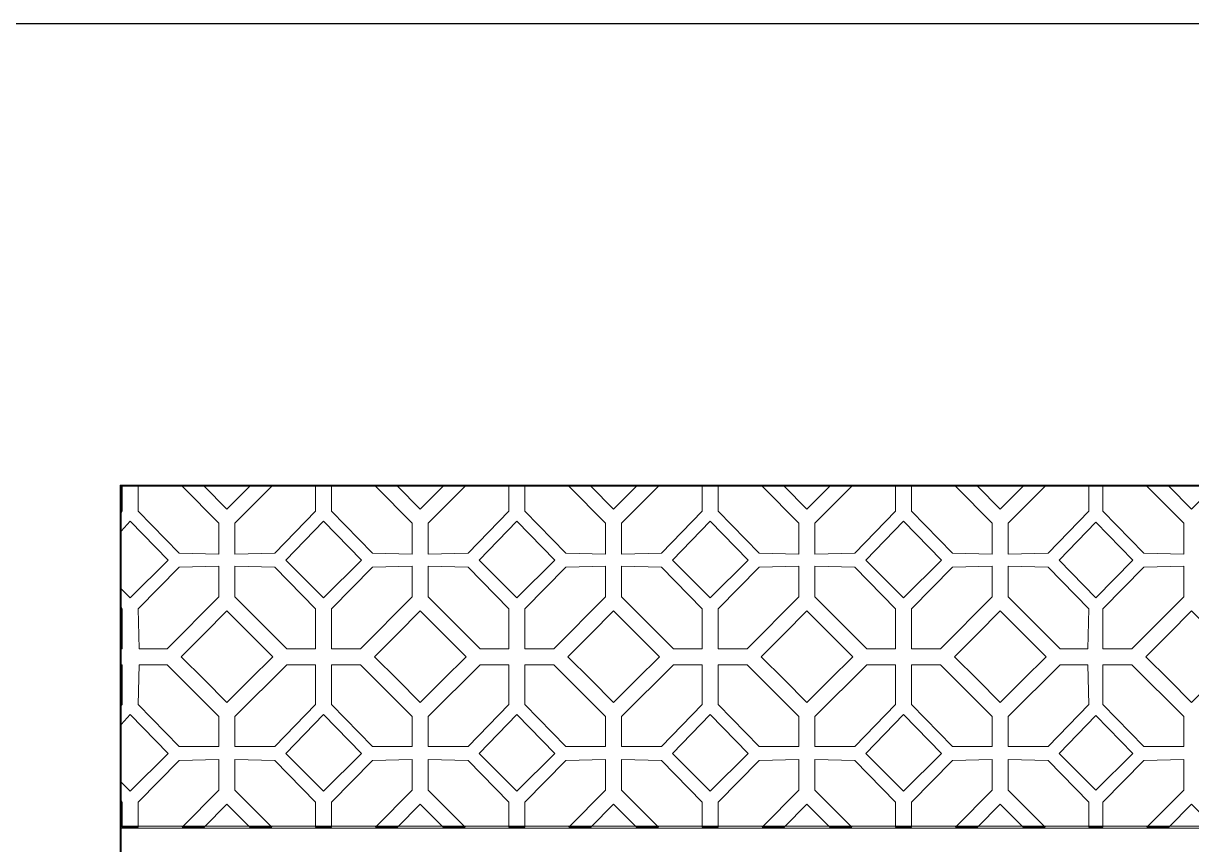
# Model space of a CAD drawing. Extents: x -66030 to 95157, y -13132 to 45879.
# Drawn here: x 67098 to 71677, y 42661 to 45879 of the extents above; entities that cross this region are included whole.
import ezdxf

# ---------------------------------------------------------------- set-up
doc = ezdxf.new("R2010")
doc.units = 0
doc.header["$LTSCALE"] = 100
doc.header["$MEASUREMENT"] = 0
doc.layers.get('0').update_dxf_attribs({"linetype": 'CONTINUOUS'})
doc.layers.add('3', color=11, linetype='CONTINUOUS')

msp = doc.modelspace()

# ---------------------------------------------------------------- linework, layer by layer
at = {"lineweight": 0}
for points in [[(67481.5, 44068.8), (67477.6, 44064.9), (67477.6, 42729.1), (67481.5, 42729.1), (67481.5, 44064.9), (67481.5, 44068.8), (67481.5, 44068.8), (67477.6, 44068.8), (67477.6, 44064.9)], [(75121.6, 44064.9), (75121.6, 44068.8), (67481.5, 44068.8), (67481.5, 44064.9), (75121.6, 44064.9), (75121.6, 44064.9), (75121.6, 44064.9), (75121.6, 44068.8), (75121.6, 44068.8)], [(68126, 43775.9), (68274.4, 43627.5), (68422.8, 43775.9), (68274.4, 43928.2), (68126, 43775.9)], [(69180.6, 43775.9), (69032.2, 43627.5), (68883.7, 43775.9), (69032.2, 43928.2), (69180.6, 43775.9)], [(69641.5, 43775.9), (69789.9, 43627.5), (69938.4, 43775.9), (69789.9, 43928.2), (69641.5, 43775.9)], [(70696.1, 43775.9), (70547.7, 43627.5), (70399.3, 43775.9), (70547.7, 43928.2), (70696.1, 43775.9)], [(71301.5, 43627.5), (71157, 43775.9), (71301.5, 43924.3), (71446.1, 43775.9), (71301.5, 43627.5)], [(67551.8, 43428.3), (67547.9, 43584.5), (67708, 43748.6), (67864.3, 43752.5), (67864.3, 43631.4), (67661.2, 43428.3), (67551.8, 43428.3)], [(68243.2, 43428.3), (68243.2, 43584.5), (68083, 43748.6), (67926.8, 43752.5), (67926.8, 43631.4), (68129.9, 43428.3), (68243.2, 43428.3)], [(68305.7, 43428.3), (68305.7, 43584.5), (68465.8, 43748.6), (68622, 43752.5), (68622, 43631.4), (68418.9, 43428.3), (68305.7, 43428.3)], [(69000.9, 43428.3), (69000.9, 43584.5), (68840.8, 43748.6), (68684.5, 43752.5), (68684.5, 43631.4), (68887.6, 43428.3), (69000.9, 43428.3)], [(69063.4, 43428.3), (69063.4, 43584.5), (69223.6, 43748.6), (69379.8, 43752.5), (69379.8, 43631.4), (69176.7, 43428.3), (69063.4, 43428.3)], [(69758.7, 43428.3), (69758.7, 43584.5), (69598.5, 43748.6), (69442.3, 43752.5), (69442.3, 43631.4), (69645.4, 43428.3), (69758.7, 43428.3)], [(69821.2, 43428.3), (69821.2, 43584.5), (69981.3, 43748.6), (70137.6, 43752.5), (70137.6, 43631.4), (69934.4, 43428.3), (69821.2, 43428.3)], [(70516.4, 43428.3), (70516.4, 43584.5), (70356.3, 43748.6), (70200.1, 43752.5), (70200.1, 43631.4), (70403.2, 43428.3), (70516.4, 43428.3)], [(70578.9, 43428.3), (70578.9, 43584.5), (70739.1, 43748.6), (70895.3, 43752.5), (70895.3, 43631.4), (70692.2, 43428.3), (70578.9, 43428.3)], [(71270.3, 43428.3), (71274.2, 43584.5), (71114, 43748.6), (70957.8, 43752.5), (70957.8, 43631.4), (71160.9, 43428.3), (71270.3, 43428.3)], [(71328.9, 43428.3), (71328.9, 43584.5), (71489, 43748.6), (71645.3, 43752.5), (71645.3, 43631.4), (71442.1, 43428.3), (71328.9, 43428.3)], [(67895.5, 43217.3), (67985.4, 43307.2), (68075.2, 43397), (68075.2, 43397), (67985.4, 43486.9), (67895.5, 43576.7), (67805.7, 43486.9), (67715.9, 43397), (67715.9, 43397), (67805.7, 43307.2), (67895.5, 43217.3)], [(68653.3, 43576.7), (68563.5, 43486.9), (68473.6, 43397), (68473.6, 43397), (68563.5, 43307.2), (68653.3, 43217.3), (68743.1, 43307.2), (68833, 43397), (68833, 43397), (68743.1, 43486.9), (68653.3, 43576.7)], [(69411, 43217.3), (69321.2, 43307.2), (69231.4, 43397), (69231.4, 43397), (69321.2, 43486.9), (69411, 43576.7), (69500.9, 43486.9), (69590.7, 43397), (69590.7, 43397), (69500.9, 43307.2), (69411, 43217.3)], [(70168.8, 43217.3), (70079, 43307.2), (69989.1, 43397), (69989.1, 43397), (70079, 43486.9), (70168.8, 43576.7), (70258.6, 43486.9), (70348.5, 43397), (70348.5, 43397), (70258.6, 43307.2), (70168.8, 43217.3)], [(70926.6, 43217.3), (71016.4, 43307.2), (71106.2, 43397), (71106.2, 43397), (71016.4, 43486.9), (70926.6, 43576.7), (70836.7, 43486.9), (70746.9, 43397), (70746.9, 43397), (70836.7, 43307.2), (70926.6, 43217.3)], [(71676.5, 43217.3), (71586.7, 43307.2), (71496.8, 43397), (71496.8, 43397), (71586.7, 43486.9), (71676.5, 43576.7), (71766.3, 43486.9), (71856.2, 43397), (71856.2, 43397), (71766.3, 43307.2), (71676.5, 43217.3)], [(67551.8, 43365.8), (67547.9, 43209.5), (67708, 43045.5), (67864.3, 43045.5), (67864.3, 43162.7), (67661.2, 43365.8), (67551.8, 43365.8)], [(68243.2, 43365.8), (68243.2, 43209.5), (68083, 43045.5), (67926.8, 43045.5), (67926.8, 43162.7), (68129.9, 43365.8), (68243.2, 43365.8)], [(68305.7, 43365.8), (68305.7, 43209.5), (68465.8, 43045.5), (68622, 43045.5), (68622, 43162.7), (68418.9, 43365.8), (68305.7, 43365.8)], [(69000.9, 43365.8), (69000.9, 43209.5), (68840.8, 43045.5), (68684.5, 43045.5), (68684.5, 43162.7), (68887.6, 43365.8), (69000.9, 43365.8)], [(69063.4, 43365.8), (69063.4, 43209.5), (69223.6, 43045.5), (69379.8, 43045.5), (69379.8, 43162.7), (69176.7, 43365.8), (69063.4, 43365.8)], [(69758.7, 43365.8), (69758.7, 43209.5), (69598.5, 43045.5), (69442.3, 43045.5), (69442.3, 43162.7), (69645.4, 43365.8), (69758.7, 43365.8)], [(69821.2, 43365.8), (69821.2, 43209.5), (69981.3, 43045.5), (70137.6, 43045.5), (70137.6, 43162.7), (69934.4, 43365.8), (69821.2, 43365.8)], [(70516.4, 43365.8), (70516.4, 43209.5), (70356.3, 43045.5), (70200.1, 43045.5), (70200.1, 43162.7), (70403.2, 43365.8), (70516.4, 43365.8)], [(70578.9, 43365.8), (70578.9, 43209.5), (70739.1, 43045.5), (70895.3, 43045.5), (70895.3, 43162.7), (70692.2, 43365.8), (70578.9, 43365.8)], [(71270.3, 43365.8), (71274.2, 43209.5), (71114, 43045.5), (70957.8, 43045.5), (70957.8, 43162.7), (71160.9, 43365.8), (71270.3, 43365.8)], [(71328.9, 43365.8), (71328.9, 43209.5), (71489, 43045.5), (71645.3, 43045.5), (71645.3, 43162.7), (71442.1, 43365.8), (71328.9, 43365.8)], [(68126, 43018.1), (68274.4, 43170.5), (68422.8, 43018.1), (68274.4, 42869.7), (68126, 43018.1)], [(69180.6, 43018.1), (69032.2, 43170.5), (68883.7, 43018.1), (69032.2, 42869.7), (69180.6, 43018.1)], [(69641.5, 43018.1), (69789.9, 43170.5), (69938.4, 43018.1), (69789.9, 42869.7), (69641.5, 43018.1)], [(70696.1, 43018.1), (70547.7, 43170.5), (70399.3, 43018.1), (70547.7, 42869.7), (70696.1, 43018.1)], [(71301.5, 42873.6), (71157, 43018.1), (71301.5, 43166.6), (71446.1, 43018.1), (71301.5, 42873.6)], [(67477.6, 42729.1), (67481.5, 42725.2), (75121.6, 42725.2), (75121.6, 42733), (67481.5, 42733), (67477.6, 42729.1), (67481.5, 42733), (67477.6, 42733), (67477.6, 42729.1)], [(67477.6, 42729.1), (67481.5, 42725.2), (75121.6, 42725.2), (75121.6, 42733), (67481.5, 42733), (67477.6, 42729.1), (67477.6, 42729.1), (67477.6, 42725.2), (67481.5, 42725.2)], [(67481.5, 40272.2), (67481.5, 40272.2), (67481.5, 42729.1), (67477.6, 42729.1), (67477.6, 40272.2), (67481.5, 40272.2), (67477.6, 40272.2), (67477.6, 40272.2), (67481.5, 40272.2)]]:
    msp.add_lwpolyline(points, close=True, dxfattribs=at)
msp.add_lwpolyline([(71766.3, 42729.1), (71676.5, 42818.9), (71586.7, 42729.1), (71586.7, 42729.1), (71500.7, 42729.1), (71645.3, 42873.6), (71645.3, 42994.7), (71489, 42990.8), (71328.9, 42826.7), (71328.9, 42729.1), (71274.2, 42729.1), (71274.2, 42826.7), (71114, 42990.8), (70957.8, 42994.7), (70957.8, 42873.6), (71102.3, 42729.1), (71016.4, 42729.1), (71016.4, 42729.1), (70926.6, 42818.9), (70836.7, 42729.1), (70836.7, 42729.1), (70750.8, 42729.1), (70895.3, 42873.6), (70895.3, 42994.7), (70739.1, 42990.8), (70578.9, 42826.7), (70578.9, 42729.1), (70516.4, 42729.1), (70516.4, 42826.7), (70356.3, 42990.8), (70200.1, 42994.7), (70200.1, 42873.6), (70344.6, 42729.1), (70258.6, 42729.1), (70258.6, 42729.1), (70168.8, 42818.9), (70079, 42729.1), (70079, 42729.1), (69993, 42729.1), (70137.6, 42873.6), (70137.6, 42994.7), (69981.3, 42990.8), (69821.2, 42826.7), (69821.2, 42729.1), (69758.7, 42729.1), (69758.7, 42826.7), (69598.5, 42990.8), (69442.3, 42994.7), (69442.3, 42873.6), (69586.8, 42729.1), (69500.9, 42729.1), (69500.9, 42729.1), (69411, 42818.9), (69321.2, 42729.1), (69321.2, 42729.1), (69235.3, 42729.1), (69379.8, 42873.6), (69379.8, 42994.7), (69223.6, 42990.8), (69063.4, 42826.7), (69063.4, 42729.1), (69000.9, 42729.1), (69000.9, 42826.7), (68840.8, 42990.8), (68684.5, 42994.7), (68684.5, 42873.6), (68829.1, 42729.1), (68743.1, 42729.1), (68743.1, 42729.1), (68653.3, 42818.9), (68563.5, 42729.1), (68563.5, 42729.1), (68477.5, 42729.1), (68622, 42873.6), (68622, 42994.7), (68465.8, 42990.8), (68305.7, 42826.7), (68305.7, 42729.1), (68243.2, 42729.1), (68243.2, 42826.7), (68083, 42990.8), (67926.8, 42994.7), (67926.8, 42873.6), (68071.3, 42729.1), (67985.4, 42729.1), (67985.4, 42729.1), (67895.5, 42818.9), (67805.7, 42729.1), (67805.7, 42729.1), (67719.8, 42729.1), (67864.3, 42873.6), (67864.3, 42994.7), (67708, 42990.8), (67547.9, 42826.7), (67547.9, 42729.1), (67485.4, 42729.1), (67485.4, 42826.7), (67481.5, 42834.6), (67481.5, 42904.9), (67516.7, 42869.7), (67665.1, 43018.1), (67516.7, 43170.5), (67481.5, 43131.4), (67481.5, 43205.6), (67485.4, 43209.5), (67485.4, 43365.8), (67481.5, 43365.8), (67481.5, 43428.3), (67485.4, 43428.3), (67485.4, 43584.5), (67481.5, 43592.3), (67481.5, 43662.6), (67516.7, 43627.5), (67665.1, 43775.9), (67516.7, 43928.2), (67481.5, 43889.2), (67481.5, 43959.5), (67485.4, 43967.3), (67485.4, 44064.9), (67485.4, 44064.9), (67547.9, 44064.9), (67547.9, 43967.3), (67708, 43803.2), (67864.3, 43799.3), (67864.3, 43920.4), (67719.8, 44064.9), (67805.7, 44064.9), (67805.7, 44064.9), (67895.5, 43975.1), (67985.4, 44064.9), (67985.4, 44064.9), (68071.3, 44064.9), (67926.8, 43920.4), (67926.8, 43799.3), (68083, 43803.2), (68243.2, 43967.3), (68243.2, 44064.9), (68305.7, 44064.9), (68305.7, 43967.3), (68465.8, 43803.2), (68622, 43799.3), (68622, 43920.4), (68477.5, 44064.9), (68563.5, 44064.9), (68563.5, 44064.9), (68653.3, 43975.1), (68743.1, 44064.9), (68743.1, 44064.9), (68829.1, 44064.9), (68684.5, 43920.4), (68684.5, 43799.3), (68840.8, 43803.2), (69000.9, 43967.3), (69000.9, 44064.9), (69063.4, 44064.9), (69063.4, 43967.3), (69223.6, 43803.2), (69379.8, 43799.3), (69379.8, 43920.4), (69235.3, 44064.9), (69321.2, 44064.9), (69321.2, 44064.9), (69411, 43975.1), (69500.9, 44064.9), (69500.9, 44064.9), (69586.8, 44064.9), (69442.3, 43920.4), (69442.3, 43799.3), (69598.5, 43803.2), (69758.7, 43967.3), (69758.7, 44064.9), (69821.2, 44064.9), (69821.2, 43967.3), (69981.3, 43803.2), (70137.6, 43799.3), (70137.6, 43920.4), (69993, 44064.9), (70079, 44064.9), (70079, 44064.9), (70168.8, 43975.1), (70258.6, 44064.9), (70258.6, 44064.9), (70344.6, 44064.9), (70200.1, 43920.4), (70200.1, 43799.3), (70356.3, 43803.2), (70516.4, 43967.3), (70516.4, 44064.9), (70578.9, 44064.9), (70578.9, 43967.3), (70739.1, 43803.2), (70895.3, 43799.3), (70895.3, 43920.4), (70750.8, 44064.9), (70836.7, 44064.9), (70836.7, 44064.9), (70926.6, 43975.1), (71016.4, 44064.9), (71016.4, 44064.9), (71102.3, 44064.9), (70957.8, 43920.4), (70957.8, 43799.3), (71114, 43803.2), (71274.2, 43967.3), (71274.2, 44064.9), (71328.9, 44064.9), (71328.9, 43967.3), (71489, 43803.2), (71645.3, 43799.3), (71645.3, 43920.4), (71500.7, 44064.9), (71586.7, 44064.9), (71586.7, 44064.9), (71676.5, 43975.1), (71766.3, 44064.9)], dxfattribs=at)
at = {"layer": '3', "color": 2}
msp.add_lwpolyline([(95156.9, -13132.3), (-66009.4, -13132.3), (-66009.4, 45878.9), (95156.9, 45878.9)], close=True, dxfattribs=at)

doc.saveas('drawing.dxf')
